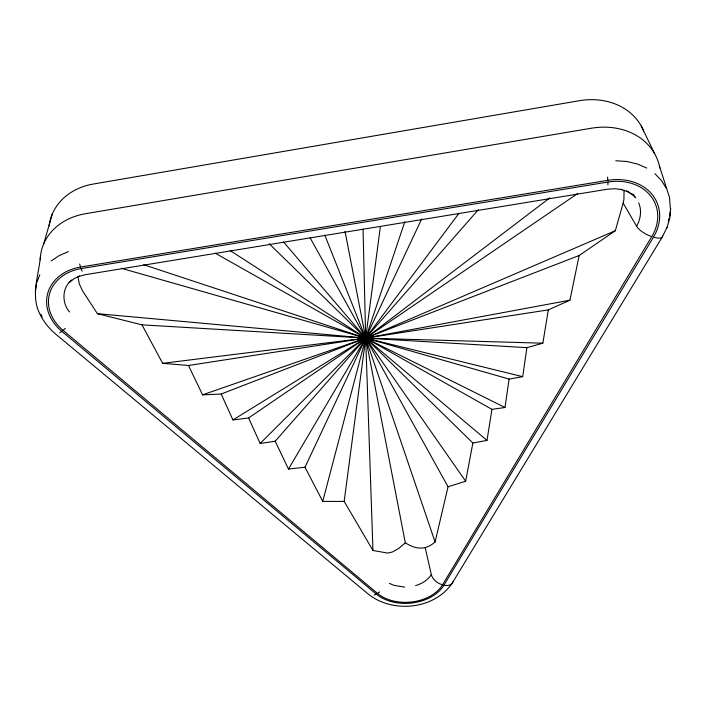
<?xml version="1.0" encoding="UTF-8"?>
<svg xmlns="http://www.w3.org/2000/svg" width="706" height="706" viewBox="0 0 706 706"><rect width="100%" height="100%" fill="white"/><g stroke="black" fill="none" stroke-linecap="round" stroke-linejoin="round"><path stroke-width="1.06" d="M624.051 190.117L623.936 199.392L623.16 203.028L615.332 230.712L579.158 255.501L221.181 394.019L202.569 394.857L188.502 365.487L162.671 363.334L141.968 324.848L97.393 313.676L82.54 290.81L79.248 283.794L77.951 276.425M669.738 216.08L670.109 211.871M670.391 208.702L669.473 197.318L659.43 166.025M670.7 208.376L669.87 217.766L667.179 227.085L662.149 237.198L452.025 583.474C434.04 609.384 393.26 613.461 368.814 594.531L55.236 333.726C47.876 327.363 41.901 319.447 38.248 310.393C31.417 292.637 39.051 273.751 40.516 255.749M345.049 231.471L405.306 542.782L398.643 548.509L392.262 552.048L387.541 553.08L372.962 550.468L344.175 501.419L380.375 226.591M215.189 253.172L491.941 409.356L504.993 407.503L509.105 379.069L522.696 376.669L526.914 347.661L542.861 343.195L548.324 309.881L569.936 300.191L579.158 255.501M35.3 291.419L36.633 282.885L39.792 274.784M269.207 243.702L472.87 442.989L486.99 440.412L491.941 409.356M405.306 542.782C415.684 549.409 425.25 550.601 435.099 541.987L448.045 486.769L465.66 481.218L472.87 442.989M344.175 501.419L322.73 501.401L365.682 338.103L404.873 221.605M43.693 243.897L52.297 214.006M668.229 221.322L669.138 218.18M651.779 236.607A48.97 39.554 -22 0 0 650.57 195.783A48.97 39.554 -22 0 0 607.884 182.051L81.102 268.607A45.961 36.986 12.8 0 0 49.649 293.44A45.961 36.986 12.8 0 0 63.046 330.355L377.516 593.419A38.292 26.625 -4.3 0 0 442.556 584.78L651.779 236.607A14.014 5.171 28 0 1 636.6 226.255C640.66 219.213 641.922 210.476 638.718 202.86M322.73 501.401L305.01 467.222L421.685 218.922M666.499 228.435L667.179 227.085M478.359 209.7L275.216 441.206L288.463 469.084L365.682 338.103L458.979 213.291M443.968 585.133L653.465 237.145A50.956 41.16 -22 0 0 652.238 194.635A50.956 41.16 -22 0 0 607.804 180.339L80.563 267.053A47.823 38.486 12.8 0 0 47.84 292.902A47.823 38.486 12.8 0 0 61.801 331.317L376.316 594.117A39.845 27.702 -4.3 0 0 443.968 585.133A11.34 7.201 33.1 0 0 452.881 581.912M425.18 547.591L431.322 574.64C427.783 580.261 421.8 583.756 415.569 585.653M221.181 394.019L232.936 419.929L248.591 417.961L260.17 443.483L365.682 338.103L549.815 197.848M63.046 330.355L65.323 328.405M71.8 279.955C61.89 287.51 61.651 302.874 69.541 312.008M69.223 282.55L73.953 278.782L79.646 275.993M377.516 593.419L379.625 591.928M59.657 332.8L61.801 331.317M248.591 417.961L577.684 193.532M51.264 260.893L59.242 255.581L68.394 251.601M232.936 419.929L365.682 338.103L615.332 230.712M374.171 595.096L376.316 594.117M202.569 394.857L365.682 338.103L569.936 300.191M78.507 276.47L85.214 274.713L607.028 189.279L614.626 188.723L621.951 189.561L620.689 189.376L627.105 191.458L632.647 194.741L631.349 193.603L635.674 197.821L633.167 194.221M188.502 365.487L548.324 309.881M260.17 443.483L275.216 441.206M162.671 363.334L365.682 338.103L542.861 343.195M288.463 469.084L305.01 467.222M141.968 324.848L526.914 347.661M615.8 160.756L626.866 161.498L637.289 163.969L646.74 168.081M404.653 587.11L394.072 585.389L389.465 583.403M97.393 313.676L365.682 338.103L522.696 376.669M121.388 268.315L509.105 379.069M143.706 264.724L365.682 338.103L504.993 407.503M626.743 190.876L629.999 192.809M230.156 250.568L365.682 338.103L486.99 440.412M654.903 173.685L661.531 180.586L666.438 188.555M283.618 242.043L365.682 338.103L465.66 481.218M623.16 203.028L636.6 226.255M310.119 237.807L448.045 486.769M40.833 314.179L42.183 316.923M641.26 126.03L654.7 153.793M81.102 268.607L82.117 271.157M324.804 235.124L365.682 338.103L435.099 541.987M79.654 264.044L80.563 267.053M607.566 177.082L607.804 180.339M372.962 550.468L365.682 338.103L363.052 229.141M607.884 182.051L607.937 184.875M442.556 584.78A11.34 7.21 33 0 1 431.322 574.64M662.722 236.06A14.014 5.171 28.1 0 1 653.465 237.145M659.836 168.002A67.617 55.73 -23.4 0 0 591.301 128.236L85.532 213.706A63.593 52.323 13.8 0 0 40.224 259.826M643.634 130.919A66.029 55.227 -24.7 0 0 579.229 100.729L93.324 184.028A62.19 52.023 14.6 0 0 49.138 225.788"/></g></svg>
